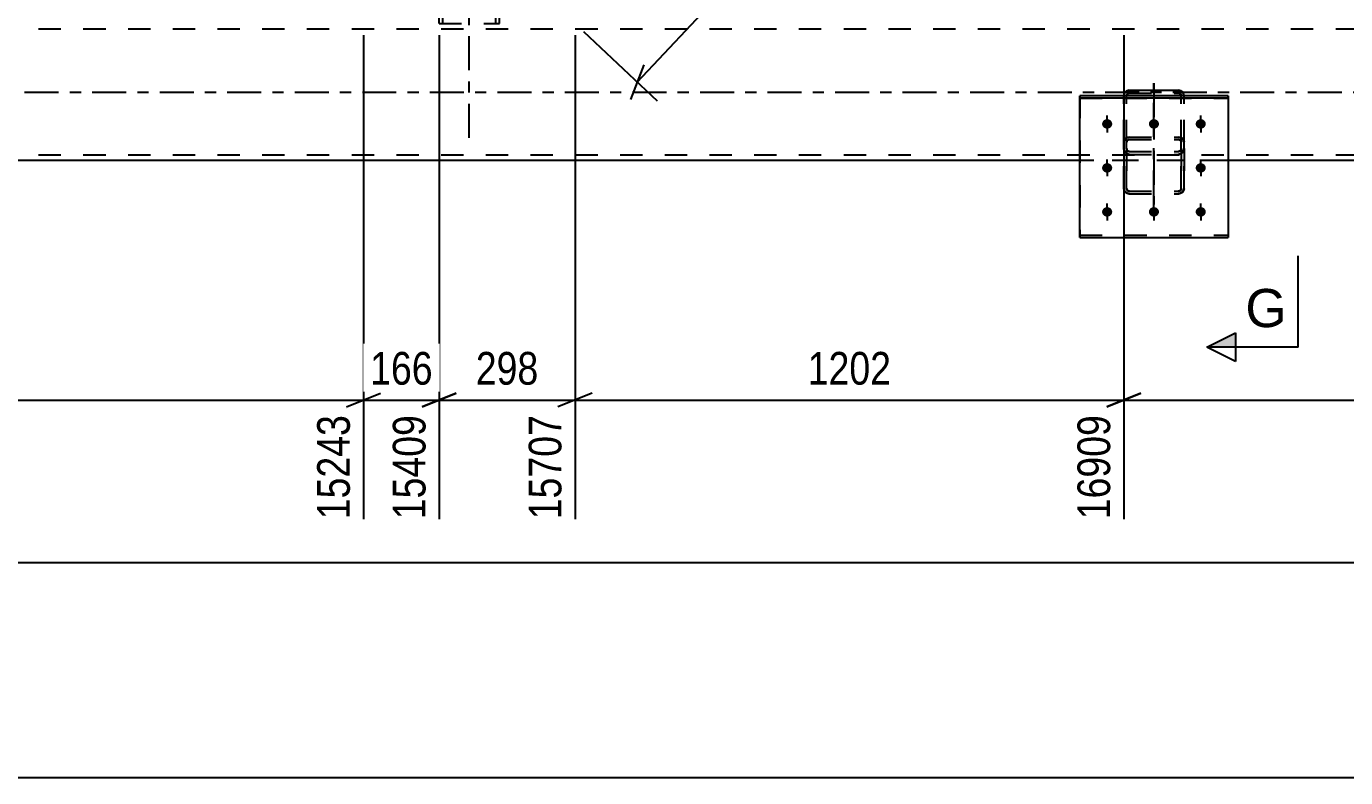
# Model space of a CAD drawing. Header units: millimetres. Extents: x -178 to 1011, y -683 to 158.
# Drawn here: x 540.2 to 655.8, y -187.6 to -121.8 of the extents above; entities that cross this region are included whole.
import ezdxf

# ---------------------------------------------------------------- set-up
doc = ezdxf.new("R2010")
doc.units = ezdxf.units.MM
doc.linetypes.add('DXK_LINE_DOT2', pattern=[3.9198, 1.9599, -1.9599])
doc.linetypes.add('DXK_LINE_DOT3', pattern=[5.9187, 2.979, -0.9799, 0.9799, -0.9799])
doc.styles.add('Arial', font='ARIAL.TTF', dxfattribs={"height": 0.2})
doc.styles.add('Arial Narrow', font='ARIALN.TTF', dxfattribs={"height": 0.2})

# ---------------------------------------------------------------- blocks, each defined once
blk = doc.blocks.new('Part-389678143-1555 - 1389')
at = {"color": 7, "linetype": 'DXK_LINE_DOT2'}
for p, q in [((798, -122.08), (-40, -122.08)), ((798, -133.12), (-40, -133.12)), ((798, -133.6), (-27.5, -133.6)), ((645.5, -133.6), (632.5, -133.6))]:
    blk.add_line(p, q, dxfattribs=at)
at = {"color": 7, "linetype": 'DXK_LINE_DOT3'}
blk.add_line((-40, -127.6), (798, -127.6), dxfattribs=at)
at = {"color": 2, "linetype": 'Continuous'}
for p, q in [((632.5, -133.6), (466.6, -133.6)), ((793.2, -133.6), (645.5, -133.6))]:
    blk.add_line(p, q, dxfattribs=at)
blk = doc.blocks.new('Part-389678143-1971 - 1389')
at = {"color": 7, "linetype": 'DXK_LINE_DOT3'}
blk.add_line((639, -126.82), (639, -137.44), dxfattribs=at)
at = {"color": 7, "linetype": 'DXK_LINE_DOT2'}
for p, q in [((636.36, -127.94), (636.37, -127.91)), ((636.36, -132.54), (636.36, -127.94)), ((636.36, -127.94), (636.36, -131.99)), ((636.62, -127.84), (636.6, -127.94)), ((636.6, -132.54), (636.6, -127.94)), ((636.6, -131.99), (636.6, -128.13)), ((636.67, -127.76), (636.62, -127.84)), ((636.75, -127.71), (636.67, -127.76)), ((636.84, -127.69), (636.75, -127.71)), ((636.84, -127.69), (641.16, -127.69)), ((641.25, -127.71), (641.16, -127.69)), ((641.33, -127.76), (641.25, -127.71)), ((641.38, -127.84), (641.33, -127.76)), ((641.4, -127.94), (641.38, -127.84)), ((641.4, -132.54), (641.4, -127.94)), ((641.4, -131.99), (641.4, -128.13)), ((641.63, -127.91), (641.64, -127.94)), ((641.64, -132.54), (641.64, -127.94)), ((641.64, -131.99), (641.64, -127.94)), ((636.5, -131.67), (636.4, -131.81)), ((636.66, -131.57), (636.5, -131.67)), ((636.84, -131.54), (636.66, -131.57)), ((636.67, -131.83), (636.75, -131.78)), ((636.75, -131.78), (636.84, -131.76)), ((636.84, -131.54), (641.16, -131.54)), ((636.84, -131.76), (641.16, -131.76)), ((641.34, -131.57), (641.16, -131.54)), ((641.16, -131.76), (641.25, -131.78)), ((641.25, -131.78), (641.33, -131.83)), ((641.5, -131.67), (641.34, -131.57)), ((641.6, -131.81), (641.5, -131.67)), ((636.4, -131.81), (636.36, -131.99)), ((636.36, -131.99), (636.36, -136.05)), ((636.36, -136.05), (636.36, -132.54)), ((636.4, -132.73), (636.36, -132.54)), ((636.6, -131.99), (636.62, -131.9)), ((636.6, -136.05), (636.6, -131.99)), ((636.6, -132.54), (636.6, -136.05)), ((636.6, -132.54), (636.62, -132.63)), ((636.62, -131.9), (636.67, -131.83)), ((636.62, -132.63), (636.67, -132.72)), ((636.67, -132.72), (636.75, -132.77)), ((636.75, -132.77), (636.84, -132.79)), ((636.84, -132.79), (641.16, -132.79)), ((641.16, -132.79), (641.25, -132.77)), ((641.25, -132.77), (641.33, -132.72)), ((641.33, -131.83), (641.38, -131.9)), ((641.33, -132.72), (641.38, -132.63)), ((641.38, -131.9), (641.4, -131.99)), ((641.38, -132.63), (641.4, -132.54)), ((641.4, -136.05), (641.4, -131.99)), ((641.4, -132.54), (641.4, -136.05)), ((641.64, -131.99), (641.6, -131.81)), ((641.64, -132.54), (641.6, -132.73)), ((641.64, -136.05), (641.64, -131.99)), ((641.64, -132.54), (641.64, -136.05)), ((636.84, -133.05), (636.66, -133.01)), ((636.84, -133.05), (641.16, -133.05)), ((641.34, -133.01), (641.16, -133.05)), ((636.36, -136.05), (636.4, -136.22)), ((636.4, -136.22), (636.5, -136.36)), ((636.5, -136.36), (636.66, -136.46)), ((636.62, -136.13), (636.6, -136.05)), ((636.67, -136.21), (636.62, -136.13)), ((636.75, -136.25), (636.67, -136.21)), ((636.84, -136.27), (636.75, -136.25)), ((636.84, -136.27), (641.16, -136.27)), ((641.25, -136.25), (641.16, -136.27)), ((641.33, -136.21), (641.25, -136.25)), ((641.38, -136.13), (641.33, -136.21)), ((641.34, -136.46), (641.5, -136.36)), ((641.4, -136.05), (641.38, -136.13)), ((641.5, -136.36), (641.6, -136.22)), ((641.6, -136.22), (641.64, -136.05)), ((636.66, -136.46), (636.84, -136.5)), ((636.84, -136.5), (641.16, -136.5)), ((641.16, -136.5), (641.34, -136.46))]:
    blk.add_line(p, q, dxfattribs=at)
at = {"color": 2, "linetype": 'Continuous'}
for p, q in [((636.37, -127.91), (636.4, -127.75)), ((636.66, -127.47), (636.84, -127.43)), ((636.84, -127.43), (641.16, -127.43)), ((641.16, -127.43), (641.34, -127.47)), ((641.6, -127.75), (641.63, -127.91))]:
    blk.add_line(p, q, dxfattribs=at)
for centre, start, end in [((636.86, -127.92), 114.2981, 159.2216), ((641.14, -127.92), 20.7784, 65.702)]:
    blk.add_arc(centre, 0.496, start, end, dxfattribs=at)
at = {"color": 7, "linetype": 'DXK_LINE_DOT2'}
for centre, start, end in [((636.86, -132.55), 200.7784, 245.702), ((641.14, -132.55), 294.2981, 339.2216)]:
    blk.add_arc(centre, 0.496, start, end, dxfattribs=at)
blk = doc.blocks.new('Part-389678143-1830 - 1389')
at = {"color": 7, "linetype": 'DXK_LINE_DOT3'}
blk.add_line((579, -131.6), (579, 4), dxfattribs=at)
at = {"color": 7, "linetype": 'DXK_LINE_DOT2'}
for p, q in [((581.64, -6), (576.36, -6)), ((576.36, -6.66), (576.36, -6)), ((576.68, -121.6), (576.68, -6)), ((581.32, -121.6), (581.32, -6)), ((581.64, -6.66), (581.64, -6)), ((576.36, -121.6), (576.36, -120.94)), ((581.64, -121.6), (581.64, -120.94)), ((576.36, -121.6), (581.64, -121.6))]:
    blk.add_line(p, q, dxfattribs=at)
at = {"color": 2, "linetype": 'Continuous'}
for p, q in [((576.36, -120.94), (576.36, -6.66)), ((581.64, -120.94), (581.64, -6.66))]:
    blk.add_line(p, q, dxfattribs=at)
blk = doc.blocks.new('Part-389678143-1972 - 1389')
at = {"color": 7, "linetype": 'DXK_LINE_DOT3'}
blk.add_line((639, -137.44), (639, -126.82), dxfattribs=at)
at = {"color": 7, "linetype": 'DXK_LINE_DOT2'}
for p, q in [((636.4, -127.75), (636.36, -127.94)), ((636.36, -131.99), (636.36, -127.94)), ((636.36, -127.94), (636.36, -132.54)), ((636.6, -127.94), (636.62, -127.84)), ((636.6, -131.99), (636.6, -127.94)), ((636.6, -132.54), (636.6, -127.94)), ((636.62, -127.84), (636.67, -127.76)), ((636.84, -127.43), (636.66, -127.47)), ((636.67, -127.76), (636.75, -127.71)), ((636.75, -127.71), (636.84, -127.69)), ((636.84, -127.43), (641.16, -127.43)), ((636.84, -127.69), (641.16, -127.69)), ((641.34, -127.47), (641.16, -127.43)), ((641.16, -127.69), (641.25, -127.71)), ((641.25, -127.71), (641.33, -127.76)), ((641.33, -127.76), (641.38, -127.84)), ((641.38, -127.84), (641.4, -127.94)), ((641.4, -131.99), (641.4, -127.94)), ((641.4, -132.54), (641.4, -127.94)), ((641.64, -127.94), (641.6, -127.75)), ((641.64, -131.99), (641.64, -127.94)), ((641.64, -132.54), (641.64, -127.94)), ((636.4, -131.81), (636.5, -131.67)), ((636.5, -131.67), (636.66, -131.57)), ((636.66, -131.57), (636.84, -131.53)), ((636.75, -131.78), (636.67, -131.83)), ((636.84, -131.76), (636.75, -131.78)), ((636.84, -131.53), (641.16, -131.53)), ((636.84, -131.76), (641.16, -131.76)), ((641.16, -131.53), (641.34, -131.57)), ((641.25, -131.78), (641.16, -131.76)), ((641.33, -131.83), (641.25, -131.78)), ((641.34, -131.57), (641.5, -131.67)), ((641.5, -131.67), (641.6, -131.81)), ((636.36, -131.99), (636.4, -131.81)), ((636.36, -136.05), (636.36, -131.99)), ((636.36, -136.05), (636.36, -132.54)), ((636.36, -132.54), (636.4, -132.73)), ((636.62, -131.9), (636.6, -131.99)), ((636.6, -136.05), (636.6, -131.99)), ((636.6, -136.05), (636.6, -132.54)), ((636.62, -132.64), (636.6, -132.54)), ((636.67, -131.83), (636.62, -131.9)), ((636.67, -132.72), (636.62, -132.64)), ((636.75, -132.77), (636.67, -132.72)), ((636.84, -132.79), (636.75, -132.77)), ((636.84, -132.79), (641.16, -132.79)), ((641.25, -132.77), (641.16, -132.79)), ((641.33, -132.72), (641.25, -132.77)), ((641.38, -131.9), (641.33, -131.83)), ((641.38, -132.64), (641.33, -132.72)), ((641.4, -131.99), (641.38, -131.9)), ((641.4, -132.54), (641.38, -132.64)), ((641.4, -136.05), (641.4, -131.99)), ((641.4, -136.05), (641.4, -132.54)), ((641.6, -131.81), (641.64, -131.99)), ((641.6, -132.73), (641.64, -132.54)), ((641.64, -136.05), (641.64, -131.99)), ((641.64, -136.05), (641.64, -132.54)), ((636.66, -133.01), (636.84, -133.05)), ((636.84, -133.05), (641.16, -133.05)), ((641.16, -133.05), (641.34, -133.01)), ((636.4, -136.22), (636.36, -136.05)), ((636.5, -136.36), (636.4, -136.22)), ((636.66, -136.46), (636.5, -136.36)), ((636.6, -136.05), (636.62, -136.13)), ((636.62, -136.13), (636.67, -136.2)), ((636.67, -136.2), (636.75, -136.25)), ((636.75, -136.25), (636.84, -136.27)), ((636.84, -136.27), (641.16, -136.27)), ((641.16, -136.27), (641.25, -136.25)), ((641.25, -136.25), (641.33, -136.2)), ((641.33, -136.2), (641.38, -136.13)), ((641.5, -136.36), (641.34, -136.46)), ((641.38, -136.13), (641.4, -136.05)), ((641.6, -136.22), (641.5, -136.36)), ((641.64, -136.05), (641.6, -136.22)), ((636.84, -136.5), (636.66, -136.46)), ((636.84, -136.5), (641.16, -136.5)), ((641.34, -136.46), (641.16, -136.5))]:
    blk.add_line(p, q, dxfattribs=at)
for centre, start, end in [((636.86, -127.92), 114.3199, 159.2417), ((641.14, -127.92), 20.7583, 65.68), ((636.86, -132.56), 200.7583, 245.68), ((641.14, -132.56), 294.3199, 339.2417)]:
    blk.add_arc(centre, 0.496, start, end, dxfattribs=at)
blk = doc.blocks.new('Bolt-389678143-2007 - 1389')
at = {"linetype": 'Continuous'}
for points in [[(634.9, -129.97), (634.99, -129.98), (635.08, -130), (635.16, -130.05), (635.23, -130.11), (635.28, -130.18), (635.32, -130.25), (635.34, -130.34), (635.34, -130.43), (635.32, -130.51), (635.28, -130.59), (635.23, -130.66), (635.16, -130.72), (635.08, -130.76), (634.99, -130.79), (634.9, -130.8), (634.81, -130.79), (634.72, -130.76), (634.64, -130.72), (634.57, -130.66), (634.52, -130.59), (634.48, -130.51), (634.46, -130.43), (634.46, -130.34), (634.48, -130.25), (634.52, -130.18), (634.57, -130.11), (634.64, -130.05), (634.72, -130), (634.81, -129.98)], [(639, -129.97), (639.09, -129.98), (639.18, -130), (639.26, -130.05), (639.33, -130.11), (639.38, -130.18), (639.42, -130.25), (639.44, -130.34), (639.44, -130.43), (639.42, -130.51), (639.38, -130.59), (639.33, -130.66), (639.26, -130.72), (639.18, -130.76), (639.09, -130.79), (639, -130.8), (638.91, -130.79), (638.82, -130.76), (638.74, -130.72), (638.67, -130.66), (638.62, -130.59), (638.58, -130.51), (638.56, -130.43), (638.56, -130.34), (638.58, -130.25), (638.62, -130.18), (638.67, -130.11), (638.74, -130.05), (638.82, -130), (638.91, -129.98)], [(643.1, -129.97), (643.19, -129.98), (643.28, -130), (643.36, -130.05), (643.43, -130.11), (643.48, -130.18), (643.52, -130.25), (643.54, -130.34), (643.54, -130.43), (643.52, -130.51), (643.48, -130.59), (643.43, -130.66), (643.36, -130.72), (643.28, -130.76), (643.19, -130.79), (643.1, -130.8), (643.01, -130.79), (642.92, -130.76), (642.84, -130.72), (642.77, -130.66), (642.72, -130.59), (642.68, -130.51), (642.66, -130.43), (642.66, -130.34), (642.68, -130.25), (642.72, -130.18), (642.77, -130.11), (642.84, -130.05), (642.92, -130), (643.01, -129.98)], [(634.9, -133.82), (634.99, -133.83), (635.08, -133.86), (635.16, -133.9), (635.23, -133.96), (635.28, -134.03), (635.32, -134.11), (635.34, -134.19), (635.34, -134.28), (635.32, -134.36), (635.28, -134.44), (635.23, -134.51), (635.16, -134.57), (635.08, -134.61), (634.99, -134.64), (634.9, -134.65), (634.81, -134.64), (634.72, -134.61), (634.64, -134.57), (634.57, -134.51), (634.52, -134.44), (634.48, -134.36), (634.46, -134.28), (634.46, -134.19), (634.48, -134.11), (634.52, -134.03), (634.57, -133.96), (634.64, -133.9), (634.72, -133.86), (634.81, -133.83)], [(643.1, -133.82), (643.19, -133.83), (643.28, -133.86), (643.36, -133.9), (643.43, -133.96), (643.48, -134.03), (643.52, -134.11), (643.54, -134.19), (643.54, -134.28), (643.52, -134.36), (643.48, -134.44), (643.43, -134.51), (643.36, -134.57), (643.28, -134.61), (643.19, -134.64), (643.1, -134.65), (643.01, -134.64), (642.92, -134.61), (642.84, -134.57), (642.77, -134.51), (642.72, -134.44), (642.68, -134.36), (642.66, -134.28), (642.66, -134.19), (642.68, -134.11), (642.72, -134.03), (642.77, -133.96), (642.84, -133.9), (642.92, -133.86), (643.01, -133.83)], [(634.9, -137.67), (634.99, -137.68), (635.08, -137.71), (635.16, -137.75), (635.23, -137.81), (635.28, -137.88), (635.32, -137.96), (635.34, -138.04), (635.34, -138.13), (635.32, -138.22), (635.28, -138.29), (635.23, -138.36), (635.16, -138.42), (635.08, -138.47), (634.99, -138.49), (634.9, -138.5), (634.81, -138.49), (634.72, -138.47), (634.64, -138.42), (634.57, -138.36), (634.52, -138.29), (634.48, -138.22), (634.46, -138.13), (634.46, -138.04), (634.48, -137.96), (634.52, -137.88), (634.57, -137.81), (634.64, -137.75), (634.72, -137.71), (634.81, -137.68)], [(639, -137.67), (639.09, -137.68), (639.18, -137.71), (639.26, -137.75), (639.33, -137.81), (639.38, -137.88), (639.42, -137.96), (639.44, -138.04), (639.44, -138.13), (639.42, -138.22), (639.38, -138.29), (639.33, -138.36), (639.26, -138.42), (639.18, -138.47), (639.09, -138.49), (639, -138.5), (638.91, -138.49), (638.82, -138.47), (638.74, -138.42), (638.67, -138.36), (638.62, -138.29), (638.58, -138.22), (638.56, -138.13), (638.56, -138.04), (638.58, -137.96), (638.62, -137.88), (638.67, -137.81), (638.74, -137.75), (638.82, -137.71), (638.91, -137.68)], [(643.1, -137.67), (643.19, -137.68), (643.28, -137.71), (643.36, -137.75), (643.43, -137.81), (643.48, -137.88), (643.52, -137.96), (643.54, -138.04), (643.54, -138.13), (643.52, -138.22), (643.48, -138.29), (643.43, -138.36), (643.36, -138.42), (643.28, -138.47), (643.19, -138.49), (643.1, -138.5), (643.01, -138.49), (642.92, -138.47), (642.84, -138.42), (642.77, -138.36), (642.72, -138.29), (642.68, -138.22), (642.66, -138.13), (642.66, -138.04), (642.68, -137.96), (642.72, -137.88), (642.77, -137.81), (642.84, -137.75), (642.92, -137.71), (643.01, -137.68)]]:
    blk.add_hatch(color=1, dxfattribs=at).paths.add_polyline_path(points)
at = {"color": 1, "linetype": 'Continuous'}
for p, q in [((634.9, -129.99), (634.9, -131.12)), ((639, -129.99), (639, -131.12)), ((643.1, -129.99), (643.1, -131.12)), ((634.9, -133.84), (634.9, -134.97)), ((643.1, -133.84), (643.1, -134.97)), ((634.9, -137.69), (634.9, -138.83)), ((639, -137.69), (639, -138.83)), ((643.1, -137.69), (643.1, -138.83))]:
    blk.add_line(p, q, dxfattribs=at)
blk = doc.blocks.new('Part-389678143-2013 - 1389')
at = {"color": 7, "linetype": 'DXK_LINE_DOT2'}
for p, q in [((645.5, -127.91), (632.5, -127.91)), ((632.5, -127.91), (632.5, -128.13)), ((632.5, -127.91), (632.5, -140.34)), ((632.5, -128.13), (645.5, -128.13)), ((645.5, -128.13), (645.5, -127.91)), ((645.5, -127.91), (645.5, -140.34)), ((632.5, -140.12), (645.5, -140.12)), ((632.5, -140.34), (645.5, -140.34))]:
    blk.add_line(p, q, dxfattribs=at)
blk = doc.blocks.new('Bolt-389678143-2014 - 1389')
at = {"color": 1, "linetype": 'DXK_LINE_DOT2'}
for p, q in [((634.9, -130.78), (634.9, -129.64)), ((639, -130.78), (639, -129.64)), ((643.1, -130.78), (643.1, -129.64)), ((634.9, -134.63), (634.9, -133.5)), ((643.1, -134.63), (643.1, -133.5)), ((634.9, -138.48), (634.9, -137.35)), ((639, -138.48), (639, -137.35)), ((643.1, -138.48), (643.1, -137.35))]:
    blk.add_line(p, q, dxfattribs=at)
blk = doc.blocks.new('Part-389678143-7971 - 1389')
at = {"color": 2, "linetype": 'Continuous'}
for p, q in [((645.5, -127.91), (632.5, -127.91)), ((632.5, -128.13), (632.5, -127.91)), ((645.5, -128.13), (632.5, -128.13)), ((632.5, -140.34), (632.5, -128.13)), ((645.5, -127.91), (645.5, -128.13)), ((645.5, -128.13), (645.5, -140.34)), ((632.5, -140.34), (645.5, -140.34))]:
    blk.add_line(p, q, dxfattribs=at)
at = {"color": 7, "linetype": 'DXK_LINE_DOT2'}
for p, q in [((632.5, -128.13), (632.5, -127.91)), ((645.5, -128.13), (645.5, -127.91)), ((632.5, -140.12), (645.5, -140.12))]:
    blk.add_line(p, q, dxfattribs=at)
blk = doc.blocks.new('StraightDimension-389678143-2362 - 1389')
at = {"color": 7, "linetype": 'Continuous'}
blk.add_line((-41, -168.81), (839, -168.81), dxfattribs=at)
blk = doc.blocks.new('StraightDimension-389678143-2692 - 1389')
at = {"color": 7, "linetype": 'Continuous'}
for p, q in [((637.09, -71.15), (643.56, -77.23)), ((641.22, -77.09), (642.4, -74.08)), ((593.72, -126.73), (641.81, -75.59)), ((589, -122.29), (595.47, -128.37)), ((594.31, -125.22), (593.13, -128.23))]:
    blk.add_line(p, q, dxfattribs=at)
at = {"color": 0}
blk.add_wipeout([(620.13, -97.54), (617.08, -94.67), (611.24, -100.87), (614.3, -103.74)], dxfattribs=at)
at = {"color": 3, "style": 'Arial Narrow'}
blk.add_text('1755', height=2.863, rotation=46.7591, dxfattribs=at).set_placement((614.28, -102.9))
blk = doc.blocks.new('StraightDimension-389678143-46201 - 1389')
at = {"color": 7, "linetype": 'Continuous'}
for p, q in [((636.36, -122.6), (636.36, -165.01)), ((689.73, -122.6), (689.73, -165.01)), ((637.86, -153.97), (634.86, -155.17)), ((636.36, -154.57), (689.73, -154.57)), ((688.23, -155.17), (691.23, -153.97))]:
    blk.add_line(p, q, dxfattribs=at)
at = {"color": 0}
blk.add_wipeout([(667.3, -153.82), (667.3, -149.62), (658.79, -149.62), (658.79, -153.82)], dxfattribs=at)
at = {"color": 3, "style": 'Arial Narrow'}
blk.add_text('1334', height=2.863, dxfattribs=at).set_placement((659.39, -153.22))
at = {"color": 0, "linetype": 'Continuous'}
blk.add_wipeout([(689.13, -155.27), (684.93, -155.27), (684.93, -165.61), (689.13, -165.61)], dxfattribs=at)
at = {"color": 3, "linetype": 'Continuous', "style": 'Arial Narrow'}
blk.add_text('18243', height=2.863, rotation=90.0002, dxfattribs=at).set_placement((688.53, -165.01))
blk = doc.blocks.new('StraightDimension-389678143-46203 - 1389')
at = {"color": 7, "linetype": 'Continuous'}
for p, q in [((576.36, -122.6), (576.36, -165.01)), ((588.27, -122.6), (588.27, -165.01)), ((574.86, -155.17), (577.86, -153.97)), ((576.36, -154.57), (588.27, -154.57)), ((589.77, -153.97), (586.77, -155.17))]:
    blk.add_line(p, q, dxfattribs=at)
at = {"color": 0}
blk.add_wipeout([(585.66, -153.82), (585.66, -149.62), (578.97, -149.62), (578.97, -153.82)], dxfattribs=at)
at = {"color": 3, "style": 'Arial Narrow'}
blk.add_text('298', height=2.863, dxfattribs=at).set_placement((579.57, -153.22))
at = {"color": 0, "linetype": 'Continuous'}
blk.add_wipeout([(587.67, -155.27), (583.47, -155.27), (583.47, -165.61), (587.67, -165.61)], dxfattribs=at)
at = {"color": 3, "linetype": 'Continuous', "style": 'Arial Narrow'}
blk.add_text('15707', height=2.863, rotation=90.0002, dxfattribs=at).set_placement((587.07, -165.01))
blk = doc.blocks.new('StraightDimension-389678143-46205 - 1389')
at = {"color": 7, "linetype": 'Continuous'}
for p, q in [((468.27, -122.6), (468.27, -165.01)), ((569.73, -122.6), (569.73, -165.01)), ((469.77, -153.97), (466.77, -155.17)), ((468.27, -154.57), (569.73, -154.57)), ((568.23, -155.17), (571.23, -153.97))]:
    blk.add_line(p, q, dxfattribs=at)
at = {"color": 0}
blk.add_wipeout([(523.26, -153.82), (523.26, -149.62), (514.75, -149.62), (514.75, -153.82)], dxfattribs=at)
at = {"color": 3, "style": 'Arial Narrow'}
blk.add_text('2537', height=2.863, dxfattribs=at).set_placement((515.35, -153.22))
at = {"color": 0, "linetype": 'Continuous'}
blk.add_wipeout([(569.13, -155.27), (564.93, -155.27), (564.93, -165.61), (569.13, -165.61)], dxfattribs=at)
at = {"color": 3, "linetype": 'Continuous', "style": 'Arial Narrow'}
blk.add_text('15243', height=2.863, rotation=90.0002, dxfattribs=at).set_placement((568.53, -165.01))
blk = doc.blocks.new('StraightDimension-389678143-21541 - 1389')
at = {"color": 7, "linetype": 'Continuous'}
for p, q in [((640.91, -71.15), (631.93, -79.6)), ((635.14, -78.63), (632.21, -77.27)), ((633.67, -77.95), (681.77, -129.09)), ((689.01, -122.29), (680.02, -130.74)), ((680.3, -128.41), (683.23, -129.77))]:
    blk.add_line(p, q, dxfattribs=at)
at = {"color": 0}
blk.add_wipeout([(661.18, -106.11), (664.24, -103.23), (658.41, -97.03), (655.35, -99.91)], dxfattribs=at)
at = {"color": 3, "style": 'Arial Narrow'}
blk.add_text('1755', height=2.863, rotation=-46.7591, dxfattribs=at).set_placement((656.2, -99.93))
blk = doc.blocks.new('StraightDimension-389678143-46202 - 1389')
at = {"color": 7, "linetype": 'Continuous'}
for p, q in [((588.27, -122.6), (588.27, -165.01)), ((636.36, -122.6), (636.36, -165.01)), ((589.77, -153.97), (586.77, -155.17)), ((588.27, -154.57), (636.36, -154.57)), ((634.86, -155.17), (637.86, -153.97))]:
    blk.add_line(p, q, dxfattribs=at)
at = {"color": 0}
blk.add_wipeout([(616.57, -153.82), (616.57, -149.62), (608.06, -149.62), (608.06, -153.82)], dxfattribs=at)
at = {"color": 3, "style": 'Arial Narrow'}
blk.add_text('1202', height=2.863, dxfattribs=at).set_placement((608.66, -153.22))
at = {"color": 0, "linetype": 'Continuous'}
blk.add_wipeout([(635.76, -155.27), (631.56, -155.27), (631.56, -165.61), (635.76, -165.61)], dxfattribs=at)
at = {"color": 3, "linetype": 'Continuous', "style": 'Arial Narrow'}
blk.add_text('16909', height=2.863, rotation=90.0002, dxfattribs=at).set_placement((635.16, -165.01))
blk = doc.blocks.new('StraightDimension-389678143-46204 - 1389')
at = {"color": 7, "linetype": 'Continuous'}
for p, q in [((569.73, -122.6), (569.73, -165.01)), ((576.36, -122.6), (576.36, -165.01)), ((568.23, -155.17), (571.23, -153.97)), ((569.73, -154.57), (576.36, -154.57)), ((577.86, -153.97), (574.86, -155.17))]:
    blk.add_line(p, q, dxfattribs=at)
at = {"color": 0}
blk.add_wipeout([(576.39, -153.82), (576.39, -149.62), (569.71, -149.62), (569.71, -153.82)], dxfattribs=at)
at = {"color": 0, "linetype": 'Continuous'}
blk.add_wipeout([(575.76, -155.27), (571.56, -155.27), (571.56, -165.61), (575.76, -165.61)], dxfattribs=at)
at = {"color": 3, "style": 'Arial Narrow'}
blk.add_text('166', height=2.863, dxfattribs=at).set_placement((570.31, -153.22))
at = {"color": 3, "linetype": 'Continuous', "style": 'Arial Narrow'}
blk.add_text('15409', height=2.863, rotation=90.0002, dxfattribs=at).set_placement((575.16, -165.01))
blk = doc.blocks.new('StraightDimension-389678143-46709 - 4359')
at = {"color": 7, "linetype": 'Continuous'}
blk.add_line((236.15, -187.64), (799, -187.64), dxfattribs=at)
blk = doc.blocks.new('SectionMark-389678143-3583 - 1389')
at = {"linetype": 'Continuous'}
blk.add_hatch(color=6, dxfattribs=at).paths.add_polyline_path([(646.14, -148.68), (646.14, -149.93), (643.64, -149.93)])
at = {"color": 6, "linetype": 'Continuous'}
for p, q in [((651.64, -149.93), (651.64, -141.93)), ((643.64, -149.93), (646.14, -148.68)), ((646.14, -148.68), (646.14, -151.18)), ((651.64, -149.93), (643.64, -149.93)), ((646.14, -151.18), (643.64, -149.93))]:
    blk.add_line(p, q, dxfattribs=at)
at = {"color": 0, "linetype": 'Continuous'}
blk.add_wipeout([(650.64, -148.18), (650.64, -144.68), (647.01, -144.68), (647.01, -148.18)], dxfattribs=at)
at = {"color": 3, "linetype": 'Continuous', "style": 'Arial'}
blk.add_text('G', height=3.34, dxfattribs=at).set_placement((647.01, -148.18))

msp = doc.modelspace()

# ---------------------------------------------------------------- block references
for name in ['Part-389678143-1830 - 1389', 'Part-389678143-1555 - 1389', 'Part-389678143-1971 - 1389', 'Part-389678143-1972 - 1389', 'Part-389678143-2013 - 1389', 'Part-389678143-7971 - 1389', 'Bolt-389678143-2007 - 1389', 'Bolt-389678143-2014 - 1389', 'StraightDimension-389678143-46709 - 4359']:
    msp.add_blockref(name, (0, 0))

# ---------------------------------------------------------------- next in the draw order: block references
msp.add_blockref('StraightDimension-389678143-2362 - 1389', (0, 0))

# ---------------------------------------------------------------- next in the draw order: block references
for name in ['StraightDimension-389678143-2692 - 1389', 'StraightDimension-389678143-46205 - 1389']:
    msp.add_blockref(name, (0, 0))

# ---------------------------------------------------------------- next in the draw order: block references
for name in ['StraightDimension-389678143-46203 - 1389', 'StraightDimension-389678143-46201 - 1389']:
    msp.add_blockref(name, (0, 0))

# ---------------------------------------------------------------- next in the draw order: block references
for name in ['StraightDimension-389678143-21541 - 1389', 'StraightDimension-389678143-46204 - 1389']:
    msp.add_blockref(name, (0, 0))

# ---------------------------------------------------------------- next in the draw order: block references
for name in ['SectionMark-389678143-3583 - 1389', 'StraightDimension-389678143-46202 - 1389']:
    msp.add_blockref(name, (0, 0))

doc.saveas('drawing.dxf')
